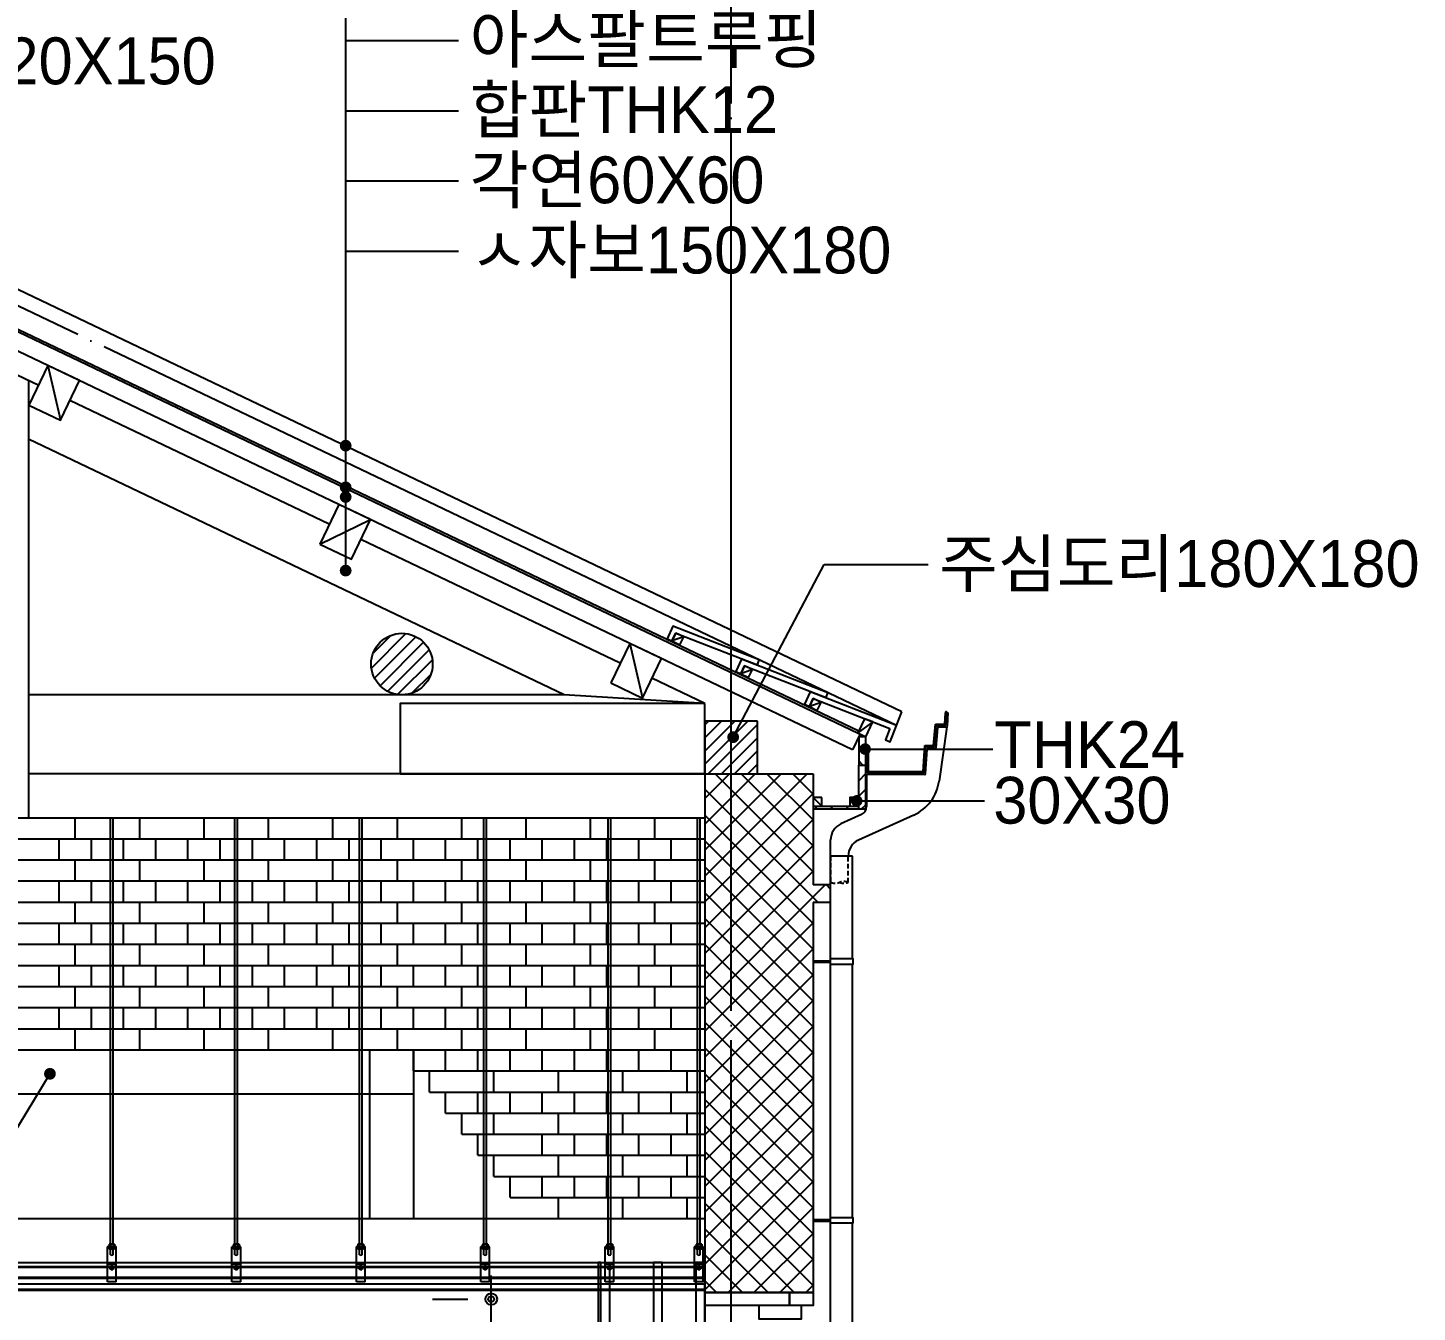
# Model space of a CAD drawing. Extents: x 257532 to 291172, y -129942 to -106182.
# Drawn here: x 276981 to 281727, y -118511 to -114122 of the extents above; entities that cross this region are included whole.
import ezdxf

# ---------------------------------------------------------------- set-up
doc = ezdxf.new("R2010")
doc.units = 0
doc.header["$LTSCALE"] = 50
doc.header["$MEASUREMENT"] = 0
doc.header["$PDMODE"] = 35
doc.header["$PDSIZE"] = -10
doc.linetypes.add('CEN', pattern=[62, 60, -1, 0, -1])
doc.linetypes.add('HIDDEN2', pattern=[4.7625, 3.175, -1.5875])
doc.layers.get('0').update_dxf_attribs({"linetype": 'CONTINUOUS'})
doc.layers.get('DEFPOINTS').update_dxf_attribs({"linetype": 'CONTINUOUS'})
for name, color, linetype in [('CEN', 1, 'CEN'), ('DIM', 7, 'CONTINUOUS'), ('ele-3', 6, 'CONTINUOUS'), ('FI', 5, 'CONTINUOUS'), ('FIN', 5, 'CONTINUOUS'), ('h', 5, 'CONTINUOUS'), ('ha', 30, 'CONTINUOUS'), ('sec-1', 3, 'CONTINUOUS'), ('sec-2', 2, 'CONTINUOUS'), ('SYM', 7, 'CONTINUOUS'), ('W-1', 3, 'CONTINUOUS'), ('W-2', 2, 'CONTINUOUS'), ('WAL', 3, 'CONTINUOUS'), ('WID', 4, 'CONTINUOUS')]:
    doc.layers.add(name, color=color, linetype=linetype)
doc.styles.add('GHS', font='HYWULM_0.TTF')
doc.styles.add('현창', font='HYWULM_0.TTF')
doc.dimstyles.new('STANDARD$0', dxfattribs={"dimscale": 30, "dimtxt": 3, "dimasz": 1, "dimexe": 2, "dimexo": 5, "dimgap": 0.9, "dimtad": 1, "dimtoh": 1, "dimdec": 4, "dimzin": 0, "dimdsep": 46, "dimlunit": 6, "dimtxsty": 'GHS', "dimblk1": 'DIMDOT', "dimblk2": 'DIMDOT', "dimsah": 1, "dimcen": 0.09, "dimadec": 0, "dimazin": 0, "dimtfac": 1, "dimtdec": 4, "dimtofl": 0, "dimtmove": 2, "dimatfit": 3, "dimldrblk": 'DIMDOT', "dimfxl": 1, "dimtolj": 1, "dimtzin": 0, "dimarcsym": 0})
pattern_1 = [(45, (363724.926, -210237.9), (-26.516504, 26.516504), [])]

# ---------------------------------------------------------------- blocks, each defined once
blk = doc.blocks.new('DIMDOT')
at = {"linetype": 'Continuous'}
blk.add_line((-2, 0), (2, 0), dxfattribs=at)
for radius in [0.5, 0.25]:
    blk.add_circle((0, 0), radius, dxfattribs=at)
blk = doc.blocks.new('*D9')
at = {"layer": 'DEFPOINTS', "color": 0}
for p in [(278564.1, -118466.3), (278564.1, -118466.3), (278564.1, -121376.3)]:
    blk.add_point(p, dxfattribs=at)
at = {"layer": 'SYM', "color": 211, "lineweight": -2}
for p, q in [((278364.1, -118466.3), (278484.1, -118466.3)), ((278564.1, -121336.3), (278564.1, -118506.3)), ((278764.1, -121376.3), (278644.1, -121376.3))]:
    blk.add_line(p, q, dxfattribs=at)
at = {"layer": 'SYM', "color": 211, "lineweight": -2, "xscale": 40, "yscale": 40, "zscale": 40}
for p, rotation in [((278564.1, -118466.3), 90), ((278564.1, -121376.3), 270)]:
    blk.add_blockref('DIMDOT', p, dxfattribs=dict(at, rotation=rotation))
at = {"layer": 'SYM', "color": 0, "insert": (278428.6, -119921.3), "char_height": 160, "attachment_point": 5, "rotation": 90, "style": '현창'}
blk.add_mtext('\\A1;2,910', dxfattribs=at)

msp = doc.modelspace()

# ---------------------------------------------------------------- hatches: boundary and pattern name
at = {"layer": 'h'}
h = msp.add_hatch(dxfattribs=at)
h.set_pattern_fill('ANSI31', color=256, scale=10, style=0)
h.set_pattern_definition([(45, (320847.05, -210207.9), (-22.45064, 22.45064), [])])
edge = h.paths.add_edge_path()
edge.add_arc((276609.12284, -116296.34773), 105, 0, 360)
edge = h.paths.add_edge_path()
edge.add_arc((278259.12284, -116296.34773), 105, 0, 360)
h = msp.add_hatch(dxfattribs=at)
h.set_pattern_fill('ANSI31', color=256, scale=10, style=0)
h.set_pattern_definition([(45, (320847.05, -210237.9), (-22.45064, 22.45064), [])])
h.paths.add_polyline_path([(279473.49467, -116491.34773), (279293.49467, -116491.34773), (279293.49467, -116671.34773), (279473.49467, -116671.34773)])
h = msp.add_hatch(dxfattribs=at)
h.set_pattern_fill('ANSI31', color=256, scale=300, angle=90, style=0)
h.set_pattern_definition([(135, (363724.926, -210237.9), (-26.516504, -26.516504), [])])
h.paths.add_polyline_path([(279843.49467, -116544.53455), (279819.49467, -116544.53455), (279819.49467, -116641.34773), (279843.49467, -116641.34773)])
h = msp.add_hatch(dxfattribs=at)
h.set_pattern_fill('ANSI31', color=256, scale=300, style=0)
h.set_pattern_definition(pattern_1)
h.paths.add_polyline_path([(279843.49467, -116641.34773), (279819.49467, -116641.34773), (279819.49467, -116791.34773), (279843.49467, -116791.34773)])
h = msp.add_hatch(dxfattribs=at)
h.set_pattern_fill('ANSI37', color=256, scale=500, style=0)
h.set_pattern_definition([(45, (444065.05, 626252.465), (-44.194174, 44.194174), []), (135, (444065.05, 626252.465), (-44.194174, -44.194174), [])])
h.paths.add_polyline_path([(279663.49467, -117111.34773), (279723.49467, -117111.34773), (279723.49467, -117051.34773), (279663.49467, -117051.34773), (279663.49467, -116671.34773), (279383.49467, -116671.34773), (279383.49467, -118443.76964), (279663.49467, -118443.76964)])
h.paths.add_polyline_path([(279383.49467, -116671.34773), (279293.49467, -116671.34773), (279293.49467, -118443.76964), (279383.49467, -118443.76964)])
h = msp.add_hatch(dxfattribs=at)
h.set_pattern_fill('ANSI31', color=256, scale=300, style=0)
h.set_pattern_definition(pattern_1)
h.paths.add_polyline_path([(279819.49467, -116782.34773), (279789.49467, -116782.34773), (279663.49467, -116782.34773), (279663.49467, -116791.34773), (279819.49467, -116791.34773)])

# ---------------------------------------------------------------- linework, layer by layer
msp.add_lwpolyline([(279293.49467, -116431.34773), (278253.49467, -116431.34773), (278253.49467, -116671.34773), (279293.49467, -116671.34773)], close=True)
at = {"layer": 'CEN'}
for p, q in [((279383.49467, -123681.60654), (279383.49467, -111799.38988)), ((279948.85389, -116506.36958), (275083.49467, -114181.55132))]:
    msp.add_line(p, q, dxfattribs=at)
at = {"layer": 'DIM'}
for p, q in [((278067.02288, -115976.9898), (278067.02288, -113685.51289)), ((278067.02288, -114165.51289), (278452.96742, -114165.51289)), ((278067.02288, -114405.51289), (278452.96742, -114405.51289)), ((278067.02288, -114645.51289), (278452.96742, -114645.51289)), ((278067.02288, -114885.51289), (278452.96742, -114885.51289)), ((279390.51753, -116546.21133), (279700.77722, -115956.68759)), ((279700.77722, -115956.68759), (280056.47689, -115956.68759)), ((279841.15626, -116586.95127), (280277.44768, -116586.95127)), ((279812.43996, -116763.90614), (280248.73138, -116763.90614)), ((277057.05337, -117696.51399), (276310.43585, -118924.80245))]:
    msp.add_line(p, q, dxfattribs=at)
for points, const_width in [([(278056.89788, -115550.28199, 1), (278077.14788, -115550.28199, 1)], 19.75), ([(278056.89788, -115692.37959, 1), (278077.14788, -115692.37959, 1)], 19.75), ([(278056.89788, -115725.36472, 1), (278077.14788, -115725.36472, 1)], 19.75), ([(278056.89788, -115976.9898, 1), (278077.14788, -115976.9898, 1)], 19.75), ([(279380.39253, -116546.21133, 1), (279400.64253, -116546.21133, 1)], 19.75), ([(279831.27911, -116586.95127, 1), (279851.0334, -116586.95127, 1)], 19.75429), ([(279802.56281, -116763.90614, 1), (279822.3171, -116763.90614, 1)], 19.75429), ([(277046.92837, -117696.51399, -1), (277067.17837, -117696.51399, -1)], 19.75)]:
    msp.add_lwpolyline(points, format="xyb", close=True, dxfattribs=dict(at, const_width=const_width))
at = {"layer": 'ele-3'}
for points in [[(279479.66558, -116282.17697), (279184.29147, -116167.09815), (279165.35373, -116209.71267), (279181.59487, -116217.47318), (279194.52905, -116190.40463), (279473.13113, -116298.94901), (279479.66558, -116282.17697)], [(279714.25973, -116394.27328), (279418.88562, -116279.19445), (279399.94789, -116321.80897), (279416.18902, -116329.56949), (279429.12321, -116302.50093), (279707.72529, -116411.04531), (279714.25973, -116394.27328)], [(279925.54742, -116516.60717), (279910.30038, -116555.74191), (279927.07241, -116562.27635), (279948.85389, -116506.36958), (279653.47978, -116391.29076), (279634.54205, -116433.90528), (279650.78318, -116441.66579), (279663.71737, -116414.59723), (279925.54742, -116516.60717)]]:
    msp.add_lwpolyline(points, dxfattribs=at)
at = {"layer": 'FI'}
for points in [[(279148.49467, -118341.4259), (279118.49467, -118341.4259), (279118.49467, -121376.34773), (279148.49467, -121376.34773)], [(279293.49467, -118341.4259), (279263.49467, -118341.4259), (279263.49467, -121376.34773), (279293.49467, -121376.34773)]]:
    msp.add_lwpolyline(points, close=True, dxfattribs=at)
at = {"layer": 'FIN'}
for p, q in [((277263.99467, -118279.18027), (277263.99467, -116821.34773)), ((277272.99467, -118279.18027), (277272.99467, -116821.34773)), ((277688.99467, -118279.18027), (277688.99467, -116821.34773)), ((277697.99467, -118279.18027), (277697.99467, -116821.34773)), ((278113.99467, -118279.18027), (278113.99467, -116821.34773)), ((278122.99467, -118279.18027), (278122.99467, -116821.34773)), ((278538.99467, -118279.18027), (278538.99467, -116821.34773)), ((278547.99467, -118279.18027), (278547.99467, -116821.34773)), ((278963.99467, -118279.18027), (278963.99467, -116821.34773)), ((278972.99467, -118279.18027), (278972.99467, -116821.34773)), ((279269.0453, -118279.18027), (279269.0453, -116821.34773)), ((279278.0453, -118279.18027), (279278.0453, -116821.34773)), ((277253.49467, -118407.68027), (277253.49467, -118288.18862)), ((277283.49467, -118288.18862), (277253.49467, -118288.18862)), ((277283.49467, -118289.38862), (277253.49467, -118289.38862)), ((277278.03096, -118279.18027), (277258.95839, -118279.18027)), ((277258.95839, -118279.18027), (277258.95839, -118286.68862)), ((277258.95839, -118290.88862), (277258.95839, -118295.88862)), ((277278.03096, -118295.88862), (277258.95839, -118295.88862)), ((277263.35093, -118279.18027), (277263.35093, -118286.68862)), ((277263.35093, -118290.88862), (277263.35093, -118295.88862)), ((277263.99467, -118315.38708), (277263.99467, -118295.88862)), ((277272.99467, -118315.38708), (277272.99467, -118295.88862)), ((277273.63842, -118279.18027), (277273.63842, -118286.68862)), ((277273.63842, -118290.88862), (277273.63842, -118295.88862)), ((277278.03096, -118279.18027), (277278.03096, -118286.68862)), ((277278.03096, -118290.88862), (277278.03096, -118295.88862)), ((277283.49467, -118407.68027), (277283.49467, -118288.18862)), ((277678.49467, -118407.68027), (277678.49467, -118288.18862)), ((277708.49467, -118288.18862), (277678.49467, -118288.18862)), ((277708.49467, -118289.38862), (277678.49467, -118289.38862)), ((277703.03096, -118279.18027), (277683.95839, -118279.18027)), ((277683.95839, -118279.18027), (277683.95839, -118286.68862)), ((277683.95839, -118290.88862), (277683.95839, -118295.88862)), ((277703.03096, -118295.88862), (277683.95839, -118295.88862)), ((277688.35093, -118279.18027), (277688.35093, -118286.68862)), ((277688.35093, -118290.88862), (277688.35093, -118295.88862)), ((277688.99467, -118315.38708), (277688.99467, -118295.88862)), ((277697.99467, -118315.38708), (277697.99467, -118295.88862)), ((277698.63842, -118279.18027), (277698.63842, -118286.68862)), ((277698.63842, -118290.88862), (277698.63842, -118295.88862)), ((277703.03096, -118279.18027), (277703.03096, -118286.68862)), ((277703.03096, -118290.88862), (277703.03096, -118295.88862)), ((277708.49467, -118407.68027), (277708.49467, -118288.18862)), ((278103.49467, -118407.68027), (278103.49467, -118288.18862)), ((278133.49467, -118288.18862), (278103.49467, -118288.18862)), ((278133.49467, -118289.38862), (278103.49467, -118289.38862)), ((278128.03096, -118279.18027), (278108.95839, -118279.18027)), ((278108.95839, -118279.18027), (278108.95839, -118286.68862)), ((278108.95839, -118290.88862), (278108.95839, -118295.88862)), ((278128.03096, -118295.88862), (278108.95839, -118295.88862)), ((278113.35093, -118279.18027), (278113.35093, -118286.68862)), ((278113.35093, -118290.88862), (278113.35093, -118295.88862)), ((278113.99467, -118315.38708), (278113.99467, -118295.88862)), ((278122.99467, -118315.38708), (278122.99467, -118295.88862)), ((278123.63842, -118279.18027), (278123.63842, -118286.68862)), ((278123.63842, -118290.88862), (278123.63842, -118295.88862)), ((278128.03096, -118279.18027), (278128.03096, -118286.68862)), ((278128.03096, -118290.88862), (278128.03096, -118295.88862)), ((278133.49467, -118407.68027), (278133.49467, -118288.18862)), ((278528.49467, -118407.68027), (278528.49467, -118288.18862)), ((278558.49467, -118288.18862), (278528.49467, -118288.18862)), ((278558.49467, -118289.38862), (278528.49467, -118289.38862)), ((278553.03096, -118279.18027), (278533.95839, -118279.18027)), ((278533.95839, -118279.18027), (278533.95839, -118286.68862)), ((278533.95839, -118290.88862), (278533.95839, -118295.88862)), ((278553.03096, -118295.88862), (278533.95839, -118295.88862)), ((278538.35093, -118279.18027), (278538.35093, -118286.68862)), ((278538.35093, -118290.88862), (278538.35093, -118295.88862)), ((278538.99467, -118315.38708), (278538.99467, -118295.88862)), ((278547.99467, -118315.38708), (278547.99467, -118295.88862)), ((278548.63842, -118279.18027), (278548.63842, -118286.68862)), ((278548.63842, -118290.88862), (278548.63842, -118295.88862)), ((278553.03096, -118279.18027), (278553.03096, -118286.68862)), ((278553.03096, -118290.88862), (278553.03096, -118295.88862)), ((278558.49467, -118407.68027), (278558.49467, -118288.18862)), ((278953.49467, -118407.68027), (278953.49467, -118288.18862)), ((278983.49467, -118288.18862), (278953.49467, -118288.18862)), ((278983.49467, -118289.38862), (278953.49467, -118289.38862)), ((278978.03096, -118279.18027), (278958.95839, -118279.18027)), ((278958.95839, -118279.18027), (278958.95839, -118286.68862)), ((278958.95839, -118290.88862), (278958.95839, -118295.88862)), ((278978.03096, -118295.88862), (278958.95839, -118295.88862)), ((278963.35093, -118279.18027), (278963.35093, -118286.68862)), ((278963.35093, -118290.88862), (278963.35093, -118295.88862)), ((278963.99467, -118315.38708), (278963.99467, -118295.88862)), ((278972.99467, -118315.38708), (278972.99467, -118295.88862)), ((278973.63842, -118279.18027), (278973.63842, -118286.68862)), ((278973.63842, -118290.88862), (278973.63842, -118295.88862)), ((278978.03096, -118279.18027), (278978.03096, -118286.68862)), ((278978.03096, -118290.88862), (278978.03096, -118295.88862)), ((278983.49467, -118407.68027), (278983.49467, -118288.18862)), ((279258.5453, -118407.68027), (279258.5453, -118288.18862)), ((279288.5453, -118288.18862), (279258.5453, -118288.18862)), ((279288.5453, -118289.38862), (279258.5453, -118289.38862)), ((279283.08158, -118279.18027), (279264.00901, -118279.18027)), ((279264.00901, -118279.18027), (279264.00901, -118286.68862)), ((279264.00901, -118290.88862), (279264.00901, -118295.88862)), ((279283.08158, -118295.88862), (279264.00901, -118295.88862)), ((279268.40155, -118279.18027), (279268.40155, -118286.68862)), ((279268.40155, -118290.88862), (279268.40155, -118295.88862)), ((279269.0453, -118315.38708), (279269.0453, -118295.88862)), ((279278.0453, -118315.38708), (279278.0453, -118295.88862)), ((279278.68904, -118279.18027), (279278.68904, -118286.68862)), ((279278.68904, -118290.88862), (279278.68904, -118295.88862)), ((279283.08158, -118279.18027), (279283.08158, -118286.68862)), ((279283.08158, -118290.88862), (279283.08158, -118295.88862)), ((279288.5453, -118407.68027), (279288.5453, -118288.18862)), ((277283.49467, -118347.68027), (277253.49467, -118347.68027)), ((277268.49467, -118350.18027), (277268.49467, -118369.18027)), ((277708.49467, -118347.68027), (277678.49467, -118347.68027)), ((277693.49467, -118350.18027), (277693.49467, -118369.18027)), ((278133.49467, -118347.68027), (278103.49467, -118347.68027)), ((278118.49467, -118350.18027), (278118.49467, -118369.18027)), ((278558.49467, -118347.68027), (278528.49467, -118347.68027)), ((278543.49467, -118350.18027), (278543.49467, -118369.18027)), ((278983.49467, -118347.68027), (278953.49467, -118347.68027)), ((278968.49467, -118350.18027), (278968.49467, -118369.18027)), ((279288.5453, -118347.68027), (279258.5453, -118347.68027)), ((279273.5453, -118350.18027), (279273.5453, -118369.18027)), ((279293.49467, -118355.68027), (270883.12047, -118355.68027)), ((279293.49467, -118392.68027), (270883.12047, -118392.68027)), ((279293.49467, -118395.68027), (270883.12047, -118395.68027)), ((277258.99467, -118359.68027), (277277.99467, -118359.68027)), ((277683.99467, -118359.68027), (277702.99467, -118359.68027)), ((278108.99467, -118359.68027), (278127.99467, -118359.68027)), ((278533.99467, -118359.68027), (278552.99467, -118359.68027)), ((278958.99467, -118359.68027), (278977.99467, -118359.68027)), ((279264.0453, -118359.68027), (279283.0453, -118359.68027)), ((279293.49467, -118436.68027), (270873.49467, -118436.68027)), ((279293.49467, -118415.68027), (270893.49467, -118415.68027)), ((279293.49467, -118433.68027), (270893.49467, -118433.68027)), ((277283.49467, -118407.68027), (277253.49467, -118407.68027)), ((277708.49467, -118407.68027), (277678.49467, -118407.68027)), ((278133.49467, -118407.68027), (278103.49467, -118407.68027)), ((278558.49467, -118407.68027), (278528.49467, -118407.68027)), ((278983.49467, -118407.68027), (278953.49467, -118407.68027)), ((279288.5453, -118407.68027), (279258.5453, -118407.68027))]:
    msp.add_line(p, q, dxfattribs=at)
at = {"layer": 'FIN', "color": 5, "ltscale": 0.5}
msp.add_line((279293.49467, -118358.68027), (270883.12047, -118358.68027), dxfattribs=at)
at = {"layer": 'FIN'}
for points in [[(277281.96963, -118288.18862), (277281.96963, -118286.68862), (277255.01972, -118286.68862), (277255.01972, -118288.18862)], [(277281.96963, -118289.38862), (277281.96963, -118290.88862), (277255.01972, -118290.88862), (277255.01972, -118289.38862)], [(277706.96963, -118288.18862), (277706.96963, -118286.68862), (277680.01972, -118286.68862), (277680.01972, -118288.18862)], [(277706.96963, -118289.38862), (277706.96963, -118290.88862), (277680.01972, -118290.88862), (277680.01972, -118289.38862)], [(278131.96963, -118288.18862), (278131.96963, -118286.68862), (278105.01972, -118286.68862), (278105.01972, -118288.18862)], [(278131.96963, -118289.38862), (278131.96963, -118290.88862), (278105.01972, -118290.88862), (278105.01972, -118289.38862)], [(278556.96963, -118288.18862), (278556.96963, -118286.68862), (278530.01972, -118286.68862), (278530.01972, -118288.18862)], [(278556.96963, -118289.38862), (278556.96963, -118290.88862), (278530.01972, -118290.88862), (278530.01972, -118289.38862)], [(278981.96963, -118288.18862), (278981.96963, -118286.68862), (278955.01972, -118286.68862), (278955.01972, -118288.18862)], [(278981.96963, -118289.38862), (278981.96963, -118290.88862), (278955.01972, -118290.88862), (278955.01972, -118289.38862)], [(279287.02025, -118288.18862), (279287.02025, -118286.68862), (279260.07034, -118286.68862), (279260.07034, -118288.18862)], [(279287.02025, -118289.38862), (279287.02025, -118290.88862), (279260.07034, -118290.88862), (279260.07034, -118289.38862)]]:
    msp.add_lwpolyline(points, dxfattribs=at)
for centre, radius in [((277268.49467, -118359.68027), 6.5), ((277693.49467, -118359.68027), 6.5), ((278118.49467, -118359.68027), 6.5), ((278543.49467, -118359.68027), 6.5), ((278968.49467, -118359.68027), 6.5), ((279273.5453, -118359.68027), 6.5), ((277268.49467, -118359.68027), 4.5), ((277693.49467, -118359.68027), 4.5), ((278118.49467, -118359.68027), 4.5), ((278543.49467, -118359.68027), 4.5), ((278968.49467, -118359.68027), 4.5), ((279273.5453, -118359.68027), 4.5)]:
    msp.add_circle(centre, radius, dxfattribs=at)
for centre in [(277268.49467, -118303.83625), (277693.49467, -118303.83625), (278118.49467, -118303.83625), (278543.49467, -118303.83625), (278968.49467, -118303.83625), (279273.5453, -118303.83625)]:
    msp.add_arc(centre, 12.39644, 248.71498419, 291.28501581, dxfattribs=at)
at = {"layer": 'h'}
for p, q in [((277049.39387, -115275.92508), (277092.99716, -115463.00462)), ((277978.57335, -115886.16016), (278151.51852, -115802.55413)), ((279037.09471, -116225.70967), (279080.69799, -116412.78921)), ((279663.49467, -116752.34773), (279693.49467, -116782.34773)), ((279789.49467, -116752.34773), (279819.49467, -116782.34773)), ((276483.49467, -116893.45711), (279293.49467, -116893.45711)), ((276483.49467, -116965.56649), (279293.49467, -116965.56649)), ((276483.49467, -117037.67587), (279293.49467, -117037.67587)), ((276483.49467, -117109.78524), (279293.49467, -117109.78524)), ((276483.49467, -117181.89462), (279293.49467, -117181.89462)), ((276483.49467, -117254.004), (279293.49467, -117254.004)), ((276483.49467, -117326.11338), (279293.49467, -117326.11338)), ((276483.49467, -117326.11338), (279293.49467, -117326.11338)), ((276483.49467, -117398.22275), (279293.49467, -117398.22275)), ((276483.49467, -117470.33213), (279293.49467, -117470.33213)), ((276483.49467, -117470.33213), (279293.49467, -117470.33213)), ((276483.49467, -117470.33213), (279293.49467, -117470.33213)), ((276483.49467, -117542.44151), (279293.49467, -117542.44151)), ((276483.49467, -117614.55089), (278683.49467, -117614.55089)), ((278298.49822, -117614.55089), (279293.49467, -117614.55089)), ((278298.49822, -117686.66026), (279293.49467, -117686.66026)), ((278353.49645, -117758.76964), (279293.49467, -117758.76964)), ((278463.49645, -117758.76964), (279293.49467, -117758.76964)), ((278408.49645, -117830.87902), (279293.49467, -117830.87902)), ((278463.49645, -117902.9884), (279293.49467, -117902.9884)), ((278518.49645, -117975.09777), (279293.49467, -117975.09777)), ((278573.49645, -118047.20715), (279293.49467, -118047.20715)), ((278628.49645, -118119.31653), (279293.49467, -118119.31653))]:
    msp.add_line(p, q, dxfattribs=at)
for points in [[(277143.49467, -116893.45711), (277143.49467, -116821.34774)], [(277363.49467, -116893.45711), (277363.49467, -116821.34774)], [(277583.49467, -116893.45711), (277583.49467, -116821.34774)], [(277803.49467, -116893.45711), (277803.49467, -116821.34774)], [(278023.49467, -116893.45711), (278023.49467, -116821.34774)], [(278243.49467, -116893.45711), (278243.49467, -116821.34774)], [(278463.49467, -116893.45711), (278463.49467, -116821.34774)], [(278683.49467, -116893.45711), (278683.49467, -116821.34774)], [(278903.49467, -116893.45711), (278903.49467, -116821.34774)], [(279123.49467, -116893.45711), (279123.49467, -116821.34774)], [(277088.49467, -116965.56649), (277088.49467, -116893.45711)], [(277198.49467, -116965.56649), (277198.49467, -116893.45711)], [(277308.49467, -116965.56649), (277308.49467, -116893.45711)], [(277418.49467, -116965.56649), (277418.49467, -116893.45711)], [(277528.49467, -116965.56649), (277528.49467, -116893.45711)], [(277638.49467, -116965.56649), (277638.49467, -116893.45711)], [(277748.49467, -116965.56649), (277748.49467, -116893.45711)], [(277858.49467, -116965.56649), (277858.49467, -116893.45711)], [(277968.49467, -116965.56649), (277968.49467, -116893.45711)], [(278078.49467, -116965.56649), (278078.49467, -116893.45711)], [(278188.49467, -116965.56649), (278188.49467, -116893.45711)], [(278298.49467, -116965.56649), (278298.49467, -116893.45711)], [(278408.49467, -116965.56649), (278408.49467, -116893.45711)], [(278518.49467, -116965.56649), (278518.49467, -116893.45711)], [(278628.49467, -116965.56649), (278628.49467, -116893.45711)], [(278738.49467, -116965.56649), (278738.49467, -116893.45711)], [(278848.49467, -116965.56649), (278848.49467, -116893.45711)], [(278958.49467, -116965.56649), (278958.49467, -116893.45711)], [(279068.49467, -116965.56649), (279068.49467, -116893.45711)], [(279178.49467, -116965.56649), (279178.49467, -116893.45711)], [(277143.49467, -117037.67587), (277143.49467, -116965.56649)], [(277363.49467, -117037.67587), (277363.49467, -116965.56649)], [(277583.49467, -117037.67587), (277583.49467, -116965.56649)], [(277803.49467, -117037.67587), (277803.49467, -116965.56649)], [(278023.49467, -117037.67587), (278023.49467, -116965.56649)], [(278243.49467, -117037.67587), (278243.49467, -116965.56649)], [(278463.49467, -117037.67587), (278463.49467, -116965.56649)], [(278683.49467, -117037.67587), (278683.49467, -116965.56649)], [(278903.49467, -117037.67587), (278903.49467, -116965.56649)], [(279123.49467, -117037.67587), (279123.49467, -116965.56649)], [(277088.49467, -117109.78524), (277088.49467, -117037.67587)], [(277198.49467, -117109.78524), (277198.49467, -117037.67587)], [(277308.49467, -117109.78524), (277308.49467, -117037.67587)], [(277418.49467, -117109.78524), (277418.49467, -117037.67587)], [(277528.49467, -117109.78524), (277528.49467, -117037.67587)], [(277638.49467, -117109.78524), (277638.49467, -117037.67587)], [(277748.49467, -117109.78524), (277748.49467, -117037.67587)], [(277858.49467, -117109.78524), (277858.49467, -117037.67587)], [(277968.49467, -117109.78524), (277968.49467, -117037.67587)], [(278078.49467, -117109.78524), (278078.49467, -117037.67587)], [(278188.49467, -117109.78524), (278188.49467, -117037.67587)], [(278298.49467, -117109.78524), (278298.49467, -117037.67587)], [(278408.49467, -117109.78524), (278408.49467, -117037.67587)], [(278518.49467, -117109.78524), (278518.49467, -117037.67587)], [(278628.49467, -117109.78524), (278628.49467, -117037.67587)], [(278738.49467, -117109.78524), (278738.49467, -117037.67587)], [(278848.49467, -117109.78524), (278848.49467, -117037.67587)], [(278958.49467, -117109.78524), (278958.49467, -117037.67587)], [(279068.49467, -117109.78524), (279068.49467, -117037.67587)], [(279178.49467, -117109.78524), (279178.49467, -117037.67587)], [(277143.49467, -117181.89462), (277143.49467, -117109.78524)], [(277363.49467, -117181.89462), (277363.49467, -117109.78524)], [(277583.49467, -117181.89462), (277583.49467, -117109.78524)], [(277803.49467, -117181.89462), (277803.49467, -117109.78524)], [(278023.49467, -117181.89462), (278023.49467, -117109.78524)], [(278243.49467, -117181.89462), (278243.49467, -117109.78524)], [(278463.49467, -117181.89462), (278463.49467, -117109.78524)], [(278683.49467, -117181.89462), (278683.49467, -117109.78524)], [(278903.49467, -117181.89462), (278903.49467, -117109.78524)], [(279123.49467, -117181.89462), (279123.49467, -117109.78524)], [(277088.49467, -117254.004), (277088.49467, -117181.89462)], [(277198.49467, -117254.004), (277198.49467, -117181.89462)], [(277308.49467, -117254.004), (277308.49467, -117181.89462)], [(277418.49467, -117254.004), (277418.49467, -117181.89462)], [(277528.49467, -117254.004), (277528.49467, -117181.89462)], [(277638.49467, -117254.004), (277638.49467, -117181.89462)], [(277748.49467, -117254.004), (277748.49467, -117181.89462)], [(277858.49467, -117254.004), (277858.49467, -117181.89462)], [(277968.49467, -117254.004), (277968.49467, -117181.89462)], [(278078.49467, -117254.004), (278078.49467, -117181.89462)], [(278188.49467, -117254.004), (278188.49467, -117181.89462)], [(278298.49467, -117254.004), (278298.49467, -117181.89462)], [(278408.49467, -117254.004), (278408.49467, -117181.89462)], [(278518.49467, -117254.004), (278518.49467, -117181.89462)], [(278628.49467, -117254.004), (278628.49467, -117181.89462)], [(278738.49467, -117254.004), (278738.49467, -117181.89462)], [(278848.49467, -117254.004), (278848.49467, -117181.89462)], [(278958.49467, -117254.004), (278958.49467, -117181.89462)], [(279068.49467, -117254.004), (279068.49467, -117181.89462)], [(279178.49467, -117254.004), (279178.49467, -117181.89462)], [(277143.49467, -117326.11338), (277143.49467, -117254.004)], [(277363.49467, -117326.11338), (277363.49467, -117254.004)], [(277583.49467, -117326.11338), (277583.49467, -117254.004)], [(277803.49467, -117326.11338), (277803.49467, -117254.004)], [(278023.49467, -117326.11338), (278023.49467, -117254.004)], [(278243.49467, -117326.11338), (278243.49467, -117254.004)], [(278463.49467, -117326.11338), (278463.49467, -117254.004)], [(278683.49467, -117326.11338), (278683.49467, -117254.004)], [(278903.49467, -117326.11338), (278903.49467, -117254.004)], [(279123.49467, -117326.11338), (279123.49467, -117254.004)], [(277088.49467, -117398.22275), (277088.49467, -117326.11338)], [(277198.49467, -117398.22275), (277198.49467, -117326.11338)], [(277308.49467, -117398.22275), (277308.49467, -117326.11338)], [(277418.49467, -117398.22275), (277418.49467, -117326.11338)], [(277528.49467, -117398.22275), (277528.49467, -117326.11338)], [(277638.49467, -117398.22275), (277638.49467, -117326.11338)], [(277748.49467, -117398.22275), (277748.49467, -117326.11338)], [(277858.49467, -117398.22275), (277858.49467, -117326.11338)], [(277968.49467, -117398.22275), (277968.49467, -117326.11338)], [(278078.49467, -117398.22275), (278078.49467, -117326.11338)], [(278188.49467, -117398.22275), (278188.49467, -117326.11338)], [(278298.49467, -117398.22275), (278298.49467, -117326.11338)], [(278408.49467, -117398.22275), (278408.49467, -117326.11338)], [(278518.49467, -117398.22275), (278518.49467, -117326.11338)], [(278628.49467, -117398.22275), (278628.49467, -117326.11338)], [(278738.49467, -117398.22275), (278738.49467, -117326.11338)], [(278848.49467, -117398.22275), (278848.49467, -117326.11338)], [(278958.49467, -117398.22275), (278958.49467, -117326.11338)], [(279068.49467, -117398.22275), (279068.49467, -117326.11338)], [(279178.49467, -117398.22275), (279178.49467, -117326.11338)], [(277143.49467, -117470.33213), (277143.49467, -117398.22275)], [(277363.49467, -117470.33213), (277363.49467, -117398.22275)], [(277583.49467, -117470.33213), (277583.49467, -117398.22275)], [(277803.49467, -117470.33213), (277803.49467, -117398.22275)], [(278023.49467, -117470.33213), (278023.49467, -117398.22275)], [(278243.49467, -117470.33213), (278243.49467, -117398.22275)], [(278463.49467, -117470.33213), (278463.49467, -117398.22275)], [(278683.49467, -117470.33213), (278683.49467, -117398.22275)], [(278903.49467, -117470.33213), (278903.49467, -117398.22275)], [(279123.49467, -117470.33213), (279123.49467, -117398.22275)], [(277088.49467, -117542.44151), (277088.49467, -117470.33213)], [(277198.49467, -117542.44151), (277198.49467, -117470.33213)], [(277308.49467, -117542.44151), (277308.49467, -117470.33213)], [(277418.49467, -117542.44151), (277418.49467, -117470.33213)], [(277528.49467, -117542.44151), (277528.49467, -117470.33213)], [(277638.49467, -117542.44151), (277638.49467, -117470.33213)], [(277748.49467, -117542.44151), (277748.49467, -117470.33213)], [(277858.49467, -117542.44151), (277858.49467, -117470.33213)], [(277968.49467, -117542.44151), (277968.49467, -117470.33213)], [(278078.49467, -117542.44151), (278078.49467, -117470.33213)], [(278188.49467, -117542.44151), (278188.49467, -117470.33213)], [(278298.49467, -117542.44151), (278298.49467, -117470.33213)], [(278408.49467, -117542.44151), (278408.49467, -117470.33213)], [(278518.49467, -117542.44151), (278518.49467, -117470.33213)], [(278628.49467, -117542.44151), (278628.49467, -117470.33213)], [(278738.49467, -117542.44151), (278738.49467, -117470.33213)], [(278848.49467, -117542.44151), (278848.49467, -117470.33213)], [(278958.49467, -117542.44151), (278958.49467, -117470.33213)], [(279068.49467, -117542.44151), (279068.49467, -117470.33213)], [(279178.49467, -117542.44151), (279178.49467, -117470.33213)], [(277143.49467, -117614.55089), (277143.49467, -117542.44151)], [(277363.49467, -117614.55089), (277363.49467, -117542.44151)], [(277583.49467, -117614.55089), (277583.49467, -117542.44151)], [(277803.49467, -117614.55089), (277803.49467, -117542.44151)], [(278023.49467, -117614.55089), (278023.49467, -117542.44151)], [(278243.49467, -117614.55089), (278243.49467, -117542.44151)], [(278463.49467, -117614.55089), (278463.49467, -117542.44151)], [(278683.49467, -117614.55089), (278683.49467, -117542.44151)], [(278903.49467, -117614.55089), (278903.49467, -117542.44151)], [(279123.49467, -117614.55089), (279123.49467, -117542.44151)], [(278298.49822, -117686.66026), (278298.49822, -117614.55089)], [(278408.49645, -117686.66026), (278408.49645, -117614.55089)], [(278518.49645, -117686.66026), (278518.49645, -117614.55089)], [(278628.49645, -117686.66026), (278628.49645, -117614.55089)], [(278738.49645, -117686.66026), (278738.49645, -117614.55089)], [(278848.49645, -117686.66026), (278848.49645, -117614.55089)], [(278958.49645, -117686.66026), (278958.49645, -117614.55089)], [(279068.49645, -117686.66026), (279068.49645, -117614.55089)], [(279178.49645, -117686.66026), (279178.49645, -117614.55089)], [(278353.49645, -117758.76964), (278353.49645, -117686.66026)], [(278573.49645, -117758.76964), (278573.49645, -117686.66026)], [(278793.49645, -117758.76964), (278793.49645, -117686.66026)], [(279013.49645, -117758.76964), (279013.49645, -117686.66026)], [(279233.49645, -117758.76964), (279233.49645, -117686.66026)], [(278408.49645, -117830.87902), (278408.49645, -117758.76964)], [(278518.49645, -117830.87902), (278518.49645, -117758.76964)], [(278628.49645, -117830.87902), (278628.49645, -117758.76964)], [(278738.49645, -117830.87902), (278738.49645, -117758.76964)], [(278848.49645, -117830.87902), (278848.49645, -117758.76964)], [(278958.49645, -117830.87902), (278958.49645, -117758.76964)], [(279068.49645, -117830.87902), (279068.49645, -117758.76964)], [(279178.49645, -117830.87902), (279178.49645, -117758.76964)], [(278463.49645, -117902.9884), (278463.49645, -117830.87902)], [(278573.49645, -117902.9884), (278573.49645, -117830.87902)], [(278793.49645, -117902.9884), (278793.49645, -117830.87902)], [(279013.49645, -117902.9884), (279013.49645, -117830.87902)], [(279233.49645, -117902.9884), (279233.49645, -117830.87902)], [(278518.49645, -117975.09777), (278518.49645, -117902.9884)], [(278738.49645, -117975.09777), (278738.49645, -117902.9884)], [(278848.49645, -117975.09777), (278848.49645, -117902.9884)], [(278958.49645, -117975.09777), (278958.49645, -117902.9884)], [(279068.49645, -117975.09777), (279068.49645, -117902.9884)], [(279178.49645, -117975.09777), (279178.49645, -117902.9884)], [(278573.49645, -118047.20715), (278573.49645, -117975.09777)], [(278793.49645, -118047.20715), (278793.49645, -117975.09777)], [(279013.49645, -118047.20715), (279013.49645, -117975.09777)], [(279233.49645, -118047.20715), (279233.49645, -117975.09777)], [(278628.49645, -118119.31653), (278628.49645, -118047.20715)], [(278738.49645, -118119.31653), (278738.49645, -118047.20715)], [(278848.49645, -118119.31653), (278848.49645, -118047.20715)], [(278958.49645, -118119.31653), (278958.49645, -118047.20715)], [(279068.49645, -118119.31653), (279068.49645, -118047.20715)], [(279178.49645, -118119.31653), (279178.49645, -118047.20715)], [(278793.49645, -118191.4259), (278793.49645, -118119.31653)], [(279013.49645, -118191.4259), (279013.49645, -118119.31653)], [(279233.49645, -118191.4259), (279233.49645, -118119.31653)]]:
    msp.add_lwpolyline(points, dxfattribs=at)
at = {"layer": 'ha'}
for p, q in [((279221.59761, -116203.33881), (279181.59487, -116217.47318)), ((279456.19177, -116315.43512), (279416.18902, -116329.56949)), ((279690.78593, -116427.53142), (279650.78318, -116441.66579)), ((279867.62276, -116494.03951), (279816.42612, -116531.60036)), ((279867.62276, -116494.03951), (279816.42612, -116531.60036))]:
    msp.add_line(p, q, dxfattribs=at)
at = {"layer": 'ha', "linetype": 'HIDDEN2', "ltscale": 0.1}
for p, q in [((279723.49467, -116952.39452), (279723.49467, -117042.39452)), ((279783.49467, -117042.39452), (279783.49467, -116952.39452))]:
    msp.add_line(p, q, dxfattribs=at)
for centre, start, end in [((279738.49467, -117002.19925), 249.53551839, 290.46448161), ((279768.49467, -117082.58979), 69.53551839, 110.46448161), ((279768.49467, -117002.19925), 249.53551839, 290.46448161)]:
    msp.add_arc(centre, 42.90291, start, end, dxfattribs=at)
at = {"layer": 'sec-1'}
msp.add_lwpolyline([(278929.99467, -118341.4259), (278929.99467, -121376.34773), (278938.49467, -121376.34773), (278938.49467, -118341.4259)], close=True, dxfattribs=at)
at = {"layer": 'sec-2'}
for p, q in [((279967.05527, -116459.65191), (275083.49467, -114126.13648)), ((279948.85389, -116506.36958), (279967.05527, -116459.65191)), ((276283.49467, -117614.55089), (278285.6643, -117614.55089)), ((278148.49822, -117614.55089), (278148.49822, -118191.4259)), ((278298.49822, -117614.55089), (278298.49822, -118191.4259)), ((276283.49467, -117764.55089), (278298.49822, -117764.55089)), ((276243.49467, -118191.4259), (279293.49467, -118191.4259)), ((276243.49467, -118341.4259), (279293.49467, -118341.4259)), ((278968.49467, -118341.4259), (278968.49467, -121367.34773)), ((279118.49467, -118341.4259), (279118.49467, -121367.34773))]:
    msp.add_line(p, q, dxfattribs=at)
at = {"layer": 'W-1'}
for points in [[(276984.72293, -115411.26787), (277092.99716, -115463.00462), (277157.6681, -115327.66184), (277049.39387, -115275.92508)], [(277978.57335, -115886.16016), (278086.84757, -115937.89692), (278151.51852, -115802.55413), (278043.24429, -115750.81738)], [(278972.42377, -116361.05246), (279080.69799, -116412.78921), (279145.36894, -116277.44643), (279037.09471, -116225.70967)], [(279623.49467, -118488.76964), (279478.49467, -118488.76964), (279478.49467, -118533.76964), (279623.49467, -118533.76964)]]:
    msp.add_lwpolyline(points, close=True, dxfattribs=at)
at = {"layer": 'W-2'}
for p, q in [((279819.49467, -116791.34773), (279819.49467, -116641.34773)), ((279843.49467, -116791.34773), (279843.49467, -116641.34773)), ((279293.49467, -116671.34773), (279663.49467, -116671.34773)), ((279663.49467, -116782.34773), (279819.49467, -116782.34773)), ((279663.49467, -116791.34773), (279819.49467, -116791.34773)), ((279663.49467, -116791.34773), (279843.49467, -116791.34773)), ((279723.49467, -117051.34773), (279663.49467, -117051.34773)), ((279723.49467, -117111.34773), (279663.49467, -117111.34773)), ((279663.49467, -118443.76964), (279293.49467, -118443.76964)), ((279663.49467, -118443.76964), (279293.49467, -118443.76964))]:
    msp.add_line(p, q, dxfattribs=at)
for points in [[(279473.49467, -116491.34773), (279293.49467, -116491.34773), (279293.49467, -116671.34773), (279473.49467, -116671.34773)], [(279843.49467, -116544.53455), (279819.49467, -116544.53455), (279819.49467, -116641.34773), (279843.49467, -116641.34773)], [(279293.49467, -118443.76964), (279583.49467, -118443.76964), (279583.49467, -118488.76964), (279293.49467, -118488.76964)], [(279583.49467, -118443.76964), (279663.49467, -118443.76964), (279663.49467, -118488.76964), (279583.49467, -118488.76964)]]:
    msp.add_lwpolyline(points, close=True, dxfattribs=at)
for points in [[(279293.49467, -116671.34773), (279293.49467, -118443.76964)], [(279663.49467, -116671.34773), (279663.49467, -117051.34773)], [(279663.49467, -117111.34773), (279663.49467, -118443.76964)]]:
    msp.add_lwpolyline(points, dxfattribs=at)
msp.add_circle((278259.12284, -116296.34773), 105, dxfattribs=at)
at = {"layer": 'WAL'}
for p, q in [((275083.49467, -114261.74794), (279819.65966, -116524.83323)), ((275083.49467, -114270.06017), (279843.49467, -116544.53455)), ((280075.11031, -116575.03684), (280081.11031, -116502.03684)), ((280081.11031, -116502.03684), (280113.97992, -116502.03684)), ((280113.97992, -116502.03684), (280115.38799, -116462.92889)), ((280116.87385, -116505.03684), (280118.38605, -116463.03684)), ((280121.3841, -116463.14478), (280124.38216, -116463.25273)), ((280122.76584, -116508.14478), (280124.38216, -116463.25273)), ((280077.87385, -116578.03684), (280083.87385, -116505.03684)), ((280083.62731, -116581.28258), (280089.17456, -116513.79109)), ((280083.87385, -116505.03684), (280116.87385, -116505.03684)), ((280092.16448, -116511.03684), (280119.76778, -116511.03684)), ((279852.49467, -116590.03684), (279843.49467, -116590.03684)), ((279843.49467, -116671.03684), (279843.49467, -116590.03684)), ((279849.49467, -116668.03684), (279849.49467, -116590.03684)), ((279852.49467, -116665.03684), (279852.49467, -116590.03684)), ((280039.06719, -116665.03684), (280045.06719, -116575.03684)), ((280041.87385, -116668.03684), (280047.87385, -116578.03684)), ((280045.06719, -116575.03684), (280075.11031, -116575.03684)), ((280047.67387, -116671.23639), (280053.30048, -116586.83728)), ((280047.87385, -116578.03684), (280077.87385, -116578.03684)), ((280056.29383, -116584.03684), (280080.63739, -116584.03684)), ((280044.68051, -116674.03684), (279846.49467, -116674.03684)), ((280041.87385, -116668.03684), (279849.49467, -116668.03684)), ((280039.06719, -116665.03684), (279852.49467, -116665.03684))]:
    msp.add_line(p, q, dxfattribs=at)
for points in [[(279221.59761, -116203.33881), (279194.52905, -116190.40463), (279181.59487, -116217.47318), (279208.66342, -116230.40737)], [(279456.19177, -116315.43512), (279429.12321, -116302.50093), (279416.18902, -116329.56949), (279443.25758, -116342.50367)], [(279690.78593, -116427.53142), (279663.71737, -116414.59723), (279650.78318, -116441.66579), (279677.85174, -116454.59998)], [(279867.62276, -116494.03951), (279839.59215, -116483.11869), (279816.42612, -116531.60036), (279843.49467, -116544.53455)], [(279867.62276, -116494.03951), (279839.59215, -116483.11869), (279816.42612, -116531.60036), (279843.49467, -116544.53455)], [(279693.49467, -116752.34773), (279663.49467, -116752.34773), (279663.49467, -116782.34773), (279693.49467, -116782.34773)], [(279819.49467, -116752.34773), (279789.49467, -116752.34773), (279789.49467, -116782.34773), (279819.49467, -116782.34773)]]:
    msp.add_lwpolyline(points, close=True, dxfattribs=at)
for centre, radius, start, end in [((280118.39912, -116462.67382), 3.02191, 267.93798066, 184.84199861), ((280086.63739, -116508.03684), 3, 90, 175.30131949), ((280092.16448, -116514.03684), 3, 90, 175.30131949), ((280119.76778, -116508.03684), 3, 270, 357.93798066), ((280050.68051, -116581.03684), 3, 90, 176.18592517), ((280056.29383, -116587.03684), 3, 90, 176.18592517), ((280080.63739, -116581.03684), 3, 270, 355.30131949), ((279846.49467, -116671.03684), 3, 180, 270), ((280044.68051, -116671.03684), 3, 270, 356.18592517)]:
    msp.add_arc(centre, radius, start, end, dxfattribs=at)
at = {"layer": 'WID'}
for p, q in [((279798.08745, -116589.3354), (275083.49467, -114336.55799)), ((277017.0584, -115343.59648), (276131.48221, -114920.44094)), ((276984.12284, -115327.85885), (276984.12284, -116821.34773)), ((278010.90882, -115818.48877), (277125.33263, -115395.33323)), ((278813.21278, -116401.34773), (276984.12284, -115527.35231)), ((279004.75924, -116293.38106), (278119.18305, -115870.22552)), ((279293.49467, -116431.34773), (279113.03347, -116345.11782)), ((278813.21278, -116401.34773), (276984.12284, -116401.34773)), ((279293.49467, -116431.34773), (278813.21278, -116401.34773)), ((279293.49467, -116671.34773), (279293.49467, -116431.34773)), ((279823.95583, -116535.19829), (279798.08745, -116589.3354)), ((280119.76778, -116511.03684), (280093.93449, -116696.31882)), ((279293.49467, -116671.34773), (276984.12284, -116671.34773)), ((279846.49467, -116674.03684), (279846.49467, -116783.48143)), ((276473.49467, -116821.34773), (279293.49467, -116821.34773)), ((279828.87583, -116810.80737), (279758.73236, -116842.5888)), ((280007.26553, -116812.31981), (279818.73236, -116897.74264)), ((279723.49467, -117302.92564), (279723.49467, -116897.24068)), ((279798.49467, -116952.39452), (279723.49467, -116952.39452)), ((279798.49467, -117302.92564), (279798.49467, -116952.39452)), ((279663.49467, -117310.42564), (279722.49467, -117310.42564)), ((279663.49467, -117315.42564), (279722.49467, -117315.42564)), ((279723.49467, -118187.33963), (279723.49467, -117322.92564)), ((279798.49467, -118187.33963), (279798.49467, -117322.92564)), ((279663.49467, -118194.83963), (279722.49467, -118194.83963)), ((279663.49467, -118199.83963), (279722.49467, -118199.83963)), ((279723.49467, -119071.75361), (279723.49467, -118207.33963)), ((279798.49467, -119071.75361), (279798.49467, -118207.33963))]:
    msp.add_line(p, q, dxfattribs=at)
for points in [[(279722.49467, -117302.92564), (279799.49467, -117302.92564), (279799.49467, -117322.92564), (279722.49467, -117322.92564)], [(279722.49467, -118187.33963), (279799.49467, -118187.33963), (279799.49467, -118207.33963), (279722.49467, -118207.33963)]]:
    msp.add_lwpolyline(points, close=True, dxfattribs=at)
msp.add_lwpolyline([(279293.49467, -118443.76964), (279293.49467, -120578.76964)], dxfattribs=at)
msp.add_lwpolyline([(279293.49467, -118443.76964), (279293.49467, -120578.76964)], dxfattribs=at)
for centre, radius, start, end in [((279945.35974, -116675.69012), 150, 294.37488975, 352.09536511), ((279816.49467, -116783.48143), 30, 294.37488975, 0), ((279783.49467, -116897.24068), 60, 114.37488975, 180), ((279843.49467, -116952.39452), 60, 114.37488975, 180)]:
    msp.add_arc(centre, radius, start, end, dxfattribs=at)

# ---------------------------------------------------------------- texts
at = {"layer": 'DIM', "style": '현창'}
for s, p in [('아스팔트루핑 ', (278490.3894, -114241.80563)), ('120X150', (276785.28852, -114315.20856)), ('합판THK12', (278490.3894, -114481.80563)), ('각연60X60', (278490.3894, -114721.80563)), ('ㅅ자보150X180', (278490.3894, -114961.80563)), ('주심도리180X180', (280093.89887, -116032.98033)), ('THK24', (280282.86792, -116651.87917)), ('30X30', (280279.04223, -116841.69014))]:
    msp.add_text(s, height=160, dxfattribs=at).set_placement(p)

# ---------------------------------------------------------------- dimensions: what is measured, and where the dimension line sits
at = {"layer": 'SYM'}
dim = msp.add_linear_dim(base=(278564.14613, -118466.34773), p1=(278564.14613, -121376.34773), p2=(278564.14613, -118466.34773), angle=270, dimstyle='STANDARD$0', override={"dimscale": 40, "dimtxt": 4, "dimgap": 1, "dimtoh": 0, "dimdle": 2, "dimclrd": 211, "dimclre": 211, "dimtix": 1, "dimtofl": 1}, dxfattribs=at)
dim.commit()
dim.dimension.update_dxf_attribs({"geometry": '*D9', "text_midpoint": (278428.59353, -119921.34773)})

doc.saveas('drawing.dxf')
